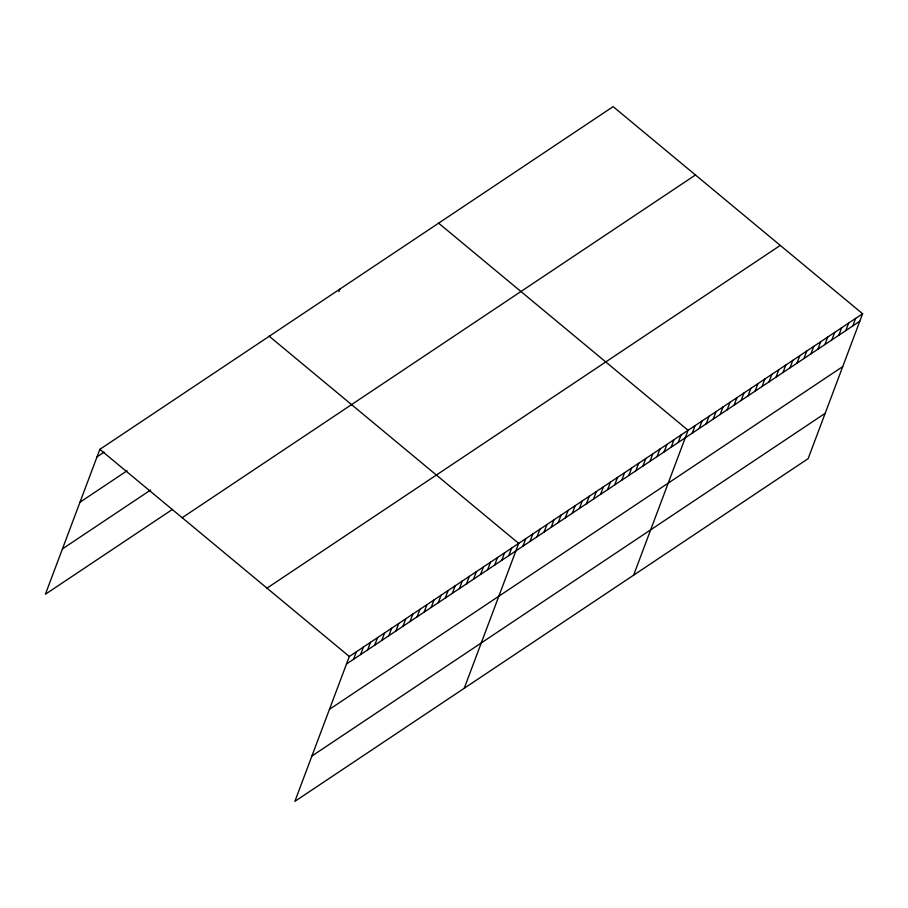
<?xml version="1.0" encoding="UTF-8"?>
<svg xmlns="http://www.w3.org/2000/svg" width="908" height="908" viewBox="0 0 908 908"><rect width="100%" height="100%" fill="white"/><g stroke="black" fill="none" stroke-linecap="round" stroke-linejoin="round"><path stroke-width="1.36" d="M862.6 313.759L349.319 656.495L294.862 801.367L808.143 458.642L862.6 313.759L613.138 106.633L99.857 449.358L45.4 594.241L172.441 509.411M338.877 291.638L339.819 289.141M353.553 659.287L356.367 651.774M360.612 654.566L363.427 647.063M367.661 649.856L370.487 642.353M374.72 645.145L377.546 637.643M381.78 640.435L384.606 632.933M388.84 635.725L391.654 628.211M395.899 631.003L398.714 623.501M402.959 626.293L405.774 618.791M410.007 621.583L412.834 614.08M417.067 616.873L419.893 609.37M424.127 612.162L426.953 604.649M431.186 607.441L434.001 599.938M438.246 602.73L441.061 595.228M445.295 598.02L448.121 590.518M452.354 593.31L455.18 585.808M459.414 588.6L462.24 581.086M466.474 583.878L469.288 576.376M473.533 579.168L476.348 571.665M480.593 574.458L483.408 566.955M487.641 569.747L490.468 562.245M494.701 565.037L497.527 557.523M501.761 560.315L504.587 552.813M508.821 555.605L511.635 548.103M464.238 688.264L518.695 543.393L269.245 336.266M522.94 546.185L525.755 538.682M529.988 541.474L532.814 533.961M537.048 536.753L539.874 529.25M544.108 532.043L546.934 524.54M551.167 527.332L553.982 519.83M558.227 522.622L561.042 515.12M565.275 517.912L568.102 510.398M572.335 513.19L575.161 505.688M579.395 508.48L582.221 500.978M586.455 503.77L589.269 496.267M593.514 499.06L596.329 491.557M600.574 494.349L603.389 486.836M607.622 489.628L610.448 482.125M614.682 484.917L617.508 477.415M621.742 480.207L624.568 472.705M628.801 475.497L631.616 467.995M635.861 470.787L638.676 463.273M642.921 466.065L645.736 458.563M649.969 461.355L652.795 453.852M657.029 456.645L659.855 449.142M664.089 451.934L666.915 444.432M671.148 447.224L673.963 439.71M678.208 442.502L681.023 435M633.625 575.161L688.082 430.29L438.621 223.164M692.248 433.127L695.063 425.625M699.228 428.474L702.043 420.971M706.208 423.809L709.023 416.307M713.189 419.144L716.003 411.642M720.169 414.491L722.984 406.988M727.149 409.826L729.964 402.323M734.129 405.161L736.944 397.659M741.11 400.507L743.924 393.005M748.09 395.843L750.905 388.34M755.07 391.178L757.885 383.675M762.05 386.524L764.865 379.022M769.031 381.859L771.845 374.357M776.011 377.195L778.837 369.692M782.991 372.541L785.817 365.039M789.971 367.876L792.798 360.374M796.952 363.211L799.778 355.709M803.932 358.558L806.758 351.055M810.912 353.893L813.738 346.391M817.892 349.228L820.719 341.726M824.873 344.575L827.699 337.072M831.853 339.91L834.679 332.407M838.833 335.245L841.659 327.743M845.813 330.591L848.64 323.089M852.794 325.927L855.62 318.424M97.031 456.872L104.091 452.15M79.995 502.203L127.052 470.787M62.436 548.909L150.66 490.002M182.179 517.719L695.46 174.983M266.997 588.134L780.278 245.41M346.493 663.998L859.774 321.262M329.456 709.33L842.737 366.594M311.898 756.035L825.179 413.31M99.857 449.358L349.319 656.495"/></g></svg>
